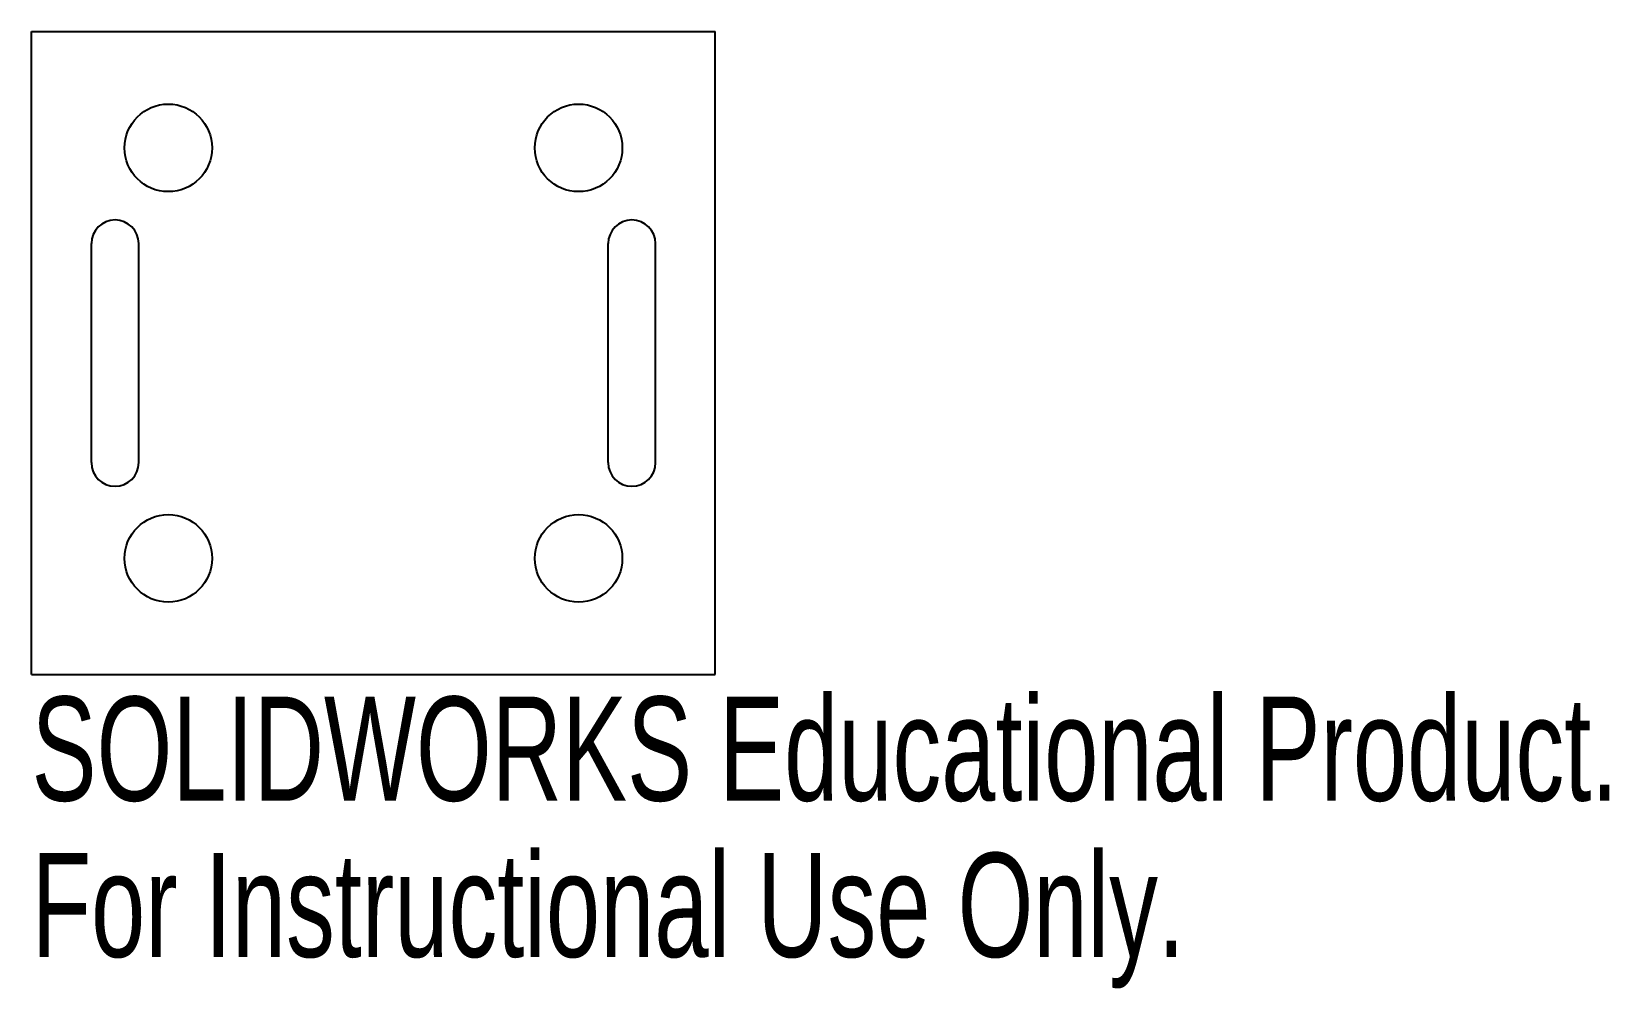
# Model space of a CAD drawing. Header units: inches. Extents: x 0 to 2.88, y -0.57 to 1.18.
import ezdxf

# ---------------------------------------------------------------- set-up
doc = ezdxf.new("R2010")
doc.units = ezdxf.units.IN
doc.header["$MEASUREMENT"] = 0
doc.styles.add('SLDTEXTSTYLE0', font='TXT', dxfattribs={"width": 0.7})

msp = doc.modelspace()

# ---------------------------------------------------------------- linework, layer by layer
at = {"color": 7, "linetype": 'Continuous', "lineweight": 25}
for p, q in [((0, 0), (0, 1.175)), ((0, 1.175), (1.25, 1.175)), ((1.25, 0), (1.25, 1.175)), ((0.1093, 0.3875), (0.1093, 0.7875)), ((0.1959, 0.3875), (0.1959, 0.7875)), ((1.0541, 0.3875), (1.0541, 0.7875)), ((1.1407, 0.3875), (1.1407, 0.7875)), ((0, 0), (1.25, 0))]:
    msp.add_line(p, q, dxfattribs=at)
for centre in [(0.25, 0.9625), (1, 0.9625), (0.25, 0.2125), (1, 0.2125)]:
    msp.add_circle(centre, 0.08, dxfattribs=at)
for centre, start, end in [((0.1526, 0.7875), 0, 180), ((1.0974, 0.7875), 0, 180), ((0.1526, 0.3875), 180, 0), ((1.0974, 0.3875), 180, 0)]:
    msp.add_arc(centre, 0.0433, start, end, dxfattribs=at)

# ---------------------------------------------------------------- texts
at = {"color": 7, "linetype": 'Continuous', "char_height": 0.1903, "attachment_point": 1, "style": 'SLDTEXTSTYLE0'}
for s, insert in [('SOLIDWORKS Educational Product.', (0, -0.0401)), ('For Instructional Use Only.', (0, -0.3256))]:
    msp.add_mtext(s, dxfattribs=dict(at, insert=insert))

doc.saveas('drawing.dxf')
